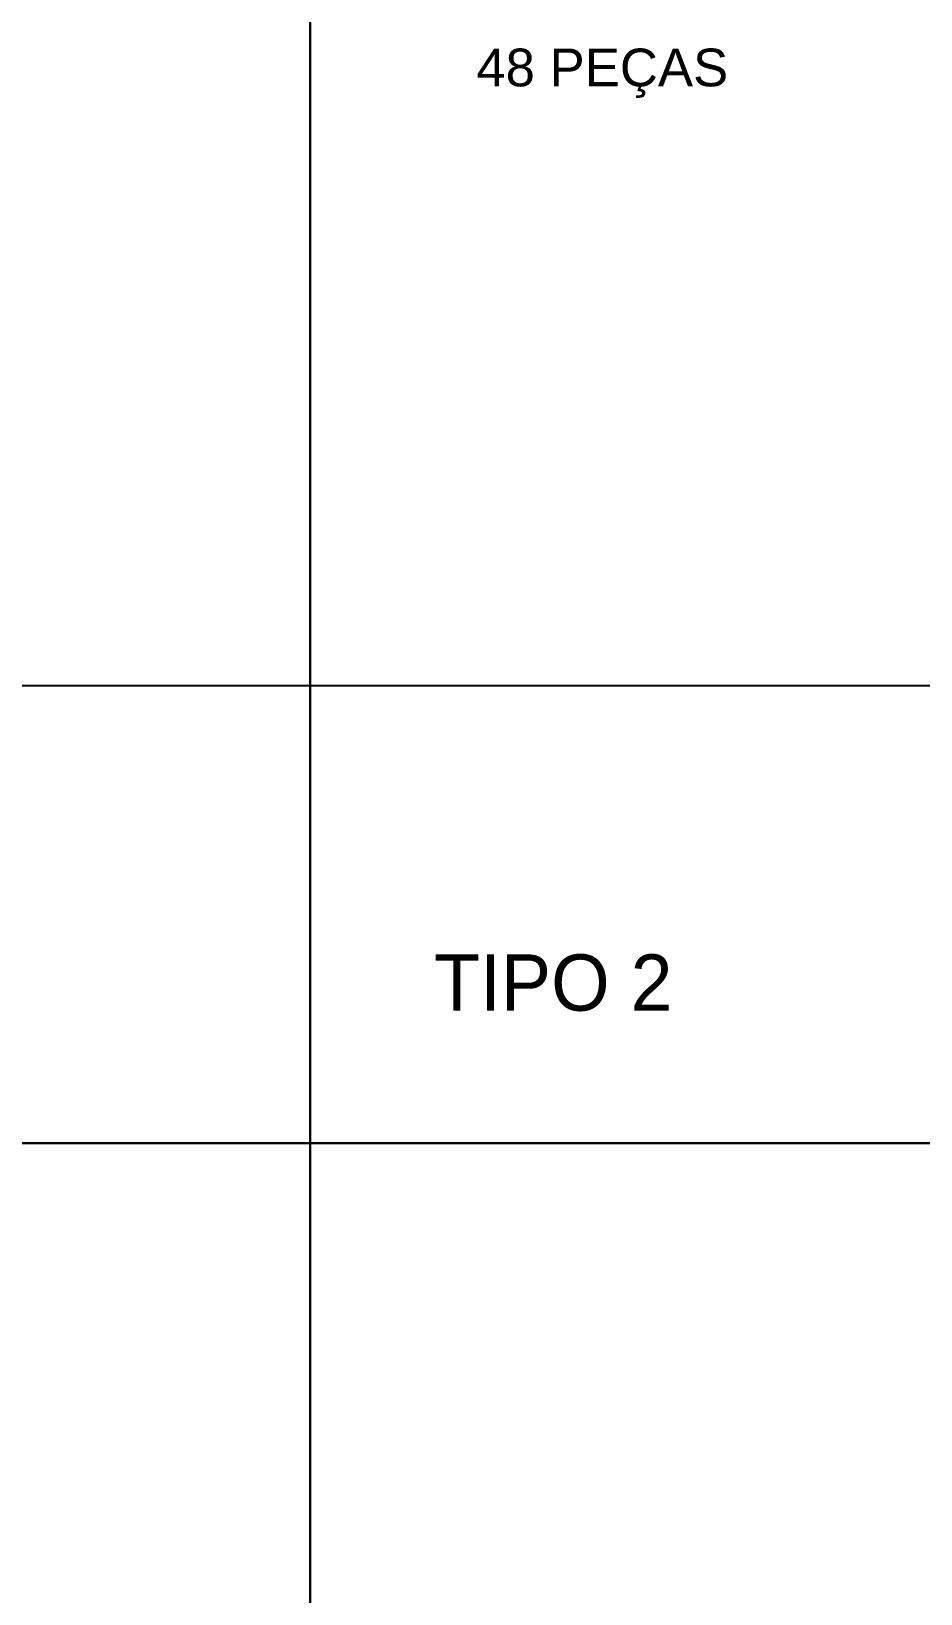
# Model space of a CAD drawing. Extents: x 15230 to 29563, y 3128 to 7338.
# Drawn here: x 16230 to 16569, y 4427 to 5023 of the extents above; entities that cross this region are included whole.
import ezdxf

# ---------------------------------------------------------------- set-up
doc = ezdxf.new("R2010")
doc.units = 0
for name, color, linetype in [('COTA', 241, 'Continuous'), ('TIRAS REESCORAMENTO', 252, 'Continuous'), ('VIGAS', 3, 'Continuous')]:
    doc.layers.add(name, color=color, linetype=linetype)
doc.styles.add('R80-50', font='arial.ttf', dxfattribs={"height": 10})
doc.styles.add('ROMAS860', font='ROMAS860.SHX', dxfattribs={"height": 8.5})

msp = doc.modelspace()

# ---------------------------------------------------------------- linework, layer by layer
at = {"layer": 'TIRAS REESCORAMENTO', "linetype": 'ByBlock'}
for p, q in [((16336.15, 4773.39), (15711.87, 4773.39)), ((16960.43, 4773.39), (16336.15, 4773.39))]:
    msp.add_line(p, q, dxfattribs=at)
at = {"layer": 'VIGAS'}
for points in [[(16336.15, 4598.78), (15711.87, 4598.78), (15711.87, 5563.56), (16336.15, 5563.56)], [(16960.43, 4598.78), (16336.15, 4598.78), (16336.15, 5563.56), (16960.43, 5563.56)], [(16336.15, 3633.99), (15711.87, 3633.99), (15711.87, 4598.78), (16336.15, 4598.78)], [(16960.43, 3633.99), (16336.15, 3633.99), (16336.15, 4598.78), (16960.43, 4598.78)]]:
    msp.add_lwpolyline(points, close=True, dxfattribs=at)

# ---------------------------------------------------------------- texts
at = {"layer": 'COTA', "color": 7, "style": 'ROMAS860'}
msp.add_text('TIPO 2', height=21.505, dxfattribs=at).set_placement((16383.43, 4649.3))
at = {"layer": 'VIGAS', "color": 7, "insert": (16399.62, 5016.68), "char_height": 14.4, "attachment_point": 1, "style": 'R80-50'}
msp.add_mtext_dynamic_manual_height_columns('48 PEÇAS', width=162.221, gutter_width=50, heights=[0], dxfattribs=at)

doc.saveas('drawing.dxf')
